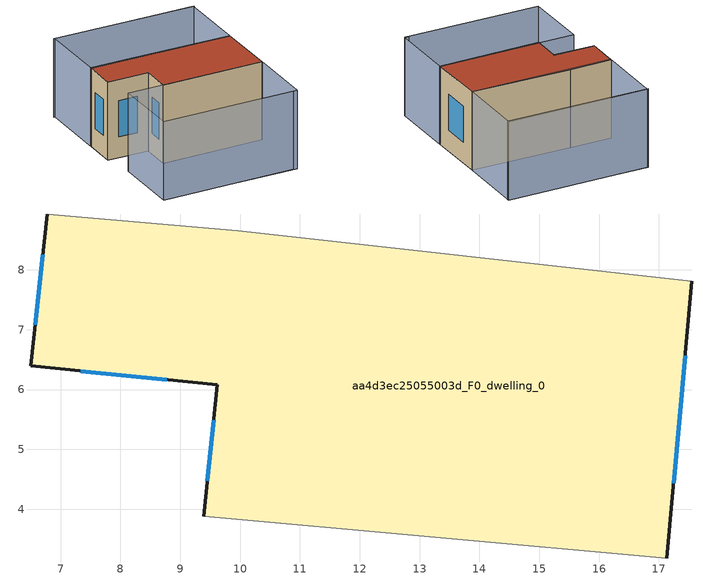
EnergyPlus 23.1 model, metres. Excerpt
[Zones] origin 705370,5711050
aa4d3ec25055003d_F0_dwelling_0
 floor ground (EU_floor_Construction): 17.14,3.18 17.55,7.81 9.96,8.65 6.78,8.93 6.5,6.4 9.62,6.08 9.39,3.88 z0
 wall outside (EU_wall_Construction): 17.55,7.81 17.14,3.18 / 9.39,3.88 9.62,6.08 6.5,6.4 6.78,8.93 z0:6
 wall adiabatic (EU_wall_Construction): 6.78,8.93 9.96,8.65 17.55,7.81 / 17.14,3.18 9.39,3.88 z0:6
 window (EU_Window_Construction): 17.44,6.56 17.25,4.43 / 9.45,4.48 9.56,5.49 / 8.78,6.16 7.34,6.31 / 6.57,7.08 6.7,8.25 z1.62:4.38
 roof outside (EU_roof_Construction): 17.55,7.81 17.14,3.18 9.39,3.88 9.62,6.08 6.5,6.4 6.78,8.93 9.96,8.65 z6
shading: 6.24,-0.91 16.63,-1.9 / 18.09,13.03 7.18,14.13 / 16.65,-1.9 6.24,-0.92 / 6.24,-0.92 6.72,4.17 / 6.72,4.17 17.14,3.19 / 17.14,3.19 16.65,-1.9 / 7.27,14.14 18.06,13.09 / 18.06,13.09 17.55,7.81 / 17.55,7.81 6.76,8.86 / 6.76,8.86 7.27,14.14 z0:6
[Building]
EU S2 Campaign: North Axis=0; Terrain=City; Solar Distribution=FullExterior
[Site:Location]
London: Latitude=51.5; Longitude=-0.5; Time Zone=0; Elevation=25
[SizingPeriod:WeatherFileDays]
AnnualSizingPeriod: Begin Month=1; Begin Day of Month=1; End Month=12; End Day of Month=31; Day of Week for Start Day=Monday; Use Weather File Daylight Saving Period=No; Use Weather File Rain and Snow Indicators=No
[MATERIAL]
EU_InternalMass_Material: Roughness=MediumRough; Thickness=0.1; Conductivity=1; Density=1800; Specific Heat=900; Thermal Absorptance=0.9; Solar Absorptance=0.7; Visible Absorptance=0.7
[MATERIAL:NOMASS] Roughness=MediumRough; Thermal Absorptance=0.9; Solar Absorptance=0.7; Visible Absorptance=0.7
Name | Thermal Resistance
EU_wall_NoMass | 0.555556
EU_roof_NoMass | 0.510204
EU_floor_NoMass | 1.68919
[WINDOWMATERIAL:SIMPLEGLAZINGSYSTEM]
EU_Window_SimpleGlazing: UFactor=3.96; Solar Heat Gain Coefficient=0.85; Visible Transmittance=0.85
[CONSTRUCTION]
EU_wall_Construction: EU_wall_NoMass
EU_roof_Construction: EU_roof_NoMass
EU_floor_Construction: EU_floor_NoMass
EU_InternalMass_Construction: EU_InternalMass_Material
EU_Window_Construction: EU_Window_SimpleGlazing
[ZONE]
aa4d3ec25055003d_F0_dwelling_0: Type=1; Multiplier=1; Ceiling Height=autocalculate; Volume=267.735; Floor Area=autocalculate; Part of Total Floor Area=Yes
[INTERNALMASS]
aa4d3ec25055003d_F0_dwelling_0_EU_InternalMass: Construction=EU_InternalMass_Construction; Zone or ZoneList=aa4d3ec25055003d_F0_dwelling_0; Surface Area=44.6226
[OTHEREQUIPMENT]
EU_Step8_InternalGain_aa4d3ec25055003d_F0_dwelling_0_f000: Fuel Type=Electricity; Zone or ZoneList or Space or SpaceList=aa4d3ec25055003d_F0_dwelling_0; Schedule=EU_Step8_GainSchedule_aa4d3ec25055003d_F0_dwelling_0_f000; Design Level Calculation Method=Watts/Area; Power per Zone Floor Area=1; Fraction Latent=0; Fraction Radiant=0; Fraction Lost=0; Carbon Dioxide Generation Rate=0; EndUse Subcategory=EU_Step8_InternalGains
[ZONEVENTILATION:DESIGNFLOWRATE]
EU_ConstantAir_aa4d3ec25055003d_F0_dwelling_0: Zone or ZoneList or Space or SpaceList=aa4d3ec25055003d_F0_dwelling_0; Schedule=EU_AlwaysOn; Design Flow Rate Calculation Method=AirChanges/Hour; Air Changes per Hour=0.48; Ventilation Type=Natural; Fan Pressure Rise=0; Fan Total Efficiency=1; Constant Term Coefficient=1; Temperature Term Coefficient=0; Velocity Term Coefficient=0; Velocity Squared Term Coefficient=0; Minimum Indoor Temperature=-100; Maximum Indoor Temperature=100; Delta Temperature=-100; Minimum Outdoor Temperature=-100; Maximum Outdoor Temperature=100; Maximum Wind Speed=40
[HVACTEMPLATE:THERMOSTAT]
EU_HeatOnly_aa4d3ec25055003d_F0_dwelling_0: Constant Heating Setpoint=20; Constant Cooling Setpoint=50
[HVACTEMPLATE:ZONE:IDEALLOADSAIRSYSTEM]
aa4d3ec25055003d_F0_dwelling_0: Template Thermostat=EU_HeatOnly_aa4d3ec25055003d_F0_dwelling_0; System Availability Schedule=EU_AlwaysOn; Maximum Heating Supply Air Temperature=50; Minimum Cooling Supply Air Temperature=13; Maximum Heating Supply Air Humidity Ratio=0.0156; Minimum Cooling Supply Air Humidity Ratio=0.0077; Heating Limit=NoLimit; Cooling Limit=NoLimit; Heating Availability Schedule=EU_AlwaysOn; Cooling Availability Schedule=EU_CoolingOff; Dehumidification Control Type=ConstantSensibleHeatRatio; Cooling Sensible Heat Ratio=0.7; Dehumidification Setpoint=60; Humidification Control Type=None; Humidification Setpoint=30; Outdoor Air Method=None; Outdoor Air Flow Rate per Person=0.00944; Outdoor Air Flow Rate per Zone Floor Area=0; Outdoor Air Flow Rate per Zone=0; Demand Controlled Ventilation Type=None; Outdoor Air Economizer Type=NoEconomizer; Heat Recovery Type=None; Sensible Heat Recovery Effectiveness=0.7; Latent Heat Recovery Effectiveness=0.65
[SIZING:ZONE]
aa4d3ec25055003d_F0_dwelling_0: Zone Cooling Design Supply Air Temperature Input Method=SupplyAirTemperature; Zone Cooling Design Supply Air Temperature=13; Zone Heating Design Supply Air Temperature Input Method=SupplyAirTemperature; Zone Heating Design Supply Air Temperature=50; Zone Cooling Design Supply Air Humidity Ratio=0.008; Zone Heating Design Supply Air Humidity Ratio=0.008; Cooling Design Air Flow Method=DesignDay; Cooling Design Air Flow Rate=0; Cooling Minimum Air Flow per Zone Floor Area=0.000762; Cooling Minimum Air Flow=0; Cooling Minimum Air Flow Fraction=0.2; Heating Design Air Flow Method=DesignDay; Heating Design Air Flow Rate=0; Heating Maximum Air Flow per Zone Floor Area=0.002032; Heating Maximum Air Flow=0.141576; Heating Maximum Air Flow Fraction=0.3; Account for Dedicated Outdoor Air System=No; Dedicated Outdoor Air System Control Strategy=NeutralSupplyAir; Dedicated Outdoor Air Low Setpoint Temperature for Design=autosize; Dedicated Outdoor Air High Setpoint Temperature for Design=autosize; Zone Load Sizing Method=Sensible Load Only No Latent Load; Zone Latent Cooling Design Supply Air Humidity Ratio Input Method=HumidityRatioDifference; Zone Cooling Design Supply Air Humidity Ratio Difference=0.005; Zone Latent Heating Design Supply Air Humidity Ratio Input Method=HumidityRatioDifference; Zone Humidification Design Supply Air Humidity Ratio Difference=0.005
[SCHEDULE:CONSTANT]
Name | Hourly Value
EU_AlwaysOn | 1
EU_CoolingOff | 0
[SCHEDULE:FILE]
EU_Step8_GainSchedule_aa4d3ec25055003d_F0_dwelling_0_f000: File=../../schedules/aa4d3ec25055003d/aa4d3ec25055003d_F0_dwelling_0_f000_gain.csv; Column Number=1; Rows to Skip at Top=0; Number of Hours of Data=8760; Column Separator=Comma; Interpolate to Timestep=No; Minutes per Item=60; Adjust Schedule for Daylight Savings=Yes
